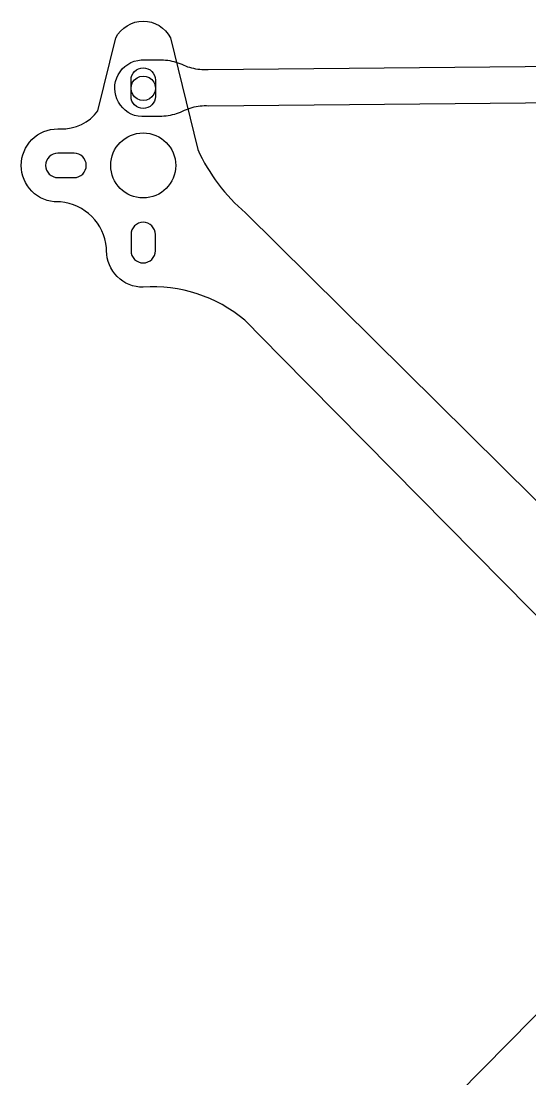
# Model space of a CAD drawing. Header units: millimetres. Extents: x 1594 to 2229, y 1365 to 1792.
# Drawn here: x 1663.2 to 1725.8, y 1662.3 to 1792.5 of the extents above; entities that cross this region are included whole.
import ezdxf

# ---------------------------------------------------------------- set-up
doc = ezdxf.new("R2010")
doc.units = ezdxf.units.MM
doc.layers.add('A-WALL-EXTR', color=3, linetype='Continuous', true_color=0x00ff00)
doc.layers.add('Group#289', color=7, linetype='Continuous')

# ---------------------------------------------------------------- blocks, each defined once
blk = doc.blocks.new('dasdasd')
at = {"color": 3}
for points in [[(1857.9, 1642.76, 0.362435), (1852.21, 1648.41), (1851.9, 1648.41, -0.414214), (1847.4, 1652.91, -0.414214), (1851.9, 1657.41), (1852.21, 1657.41, 0.250703), (1856.84, 1659.64), (1859.03, 1668.59, -0.615814), (1865.76, 1668.6), (1869.12, 1654.85, 0.112783), (1875, 1647.08), (1914.34, 1608.11, 0.229373), (1932.62, 1603.9), (1932.62, 1598.04, 1), (1932.62, 1595.09), (1932.62, 1586.35, 0.478702), (1919.86, 1587.4, -0.201027), (1917.22, 1589.03, 0.155944), (1913.48, 1594.76), (1879.33, 1629.37), (1874.88, 1633.87, 0.19561), (1862.4, 1637.91, -0.414214), (1857.9, 1642.41)], [(2007.34, 1642.76, -0.362435), (2013.02, 1648.41), (2013.34, 1648.41, 0.414214), (2017.84, 1652.91, 0.414214), (2013.34, 1657.41), (2013.02, 1657.41, -0.250703), (2008.39, 1659.64), (2006.2, 1668.59, 0.615814), (1999.48, 1668.6), (1996.12, 1654.85, -0.112783), (1990.23, 1647.08), (1950.89, 1608.11, -0.229373), (1932.62, 1603.9), (1932.62, 1598.04, -1), (1932.62, 1595.09), (1932.62, 1586.35, -0.478702), (1945.37, 1587.4, 0.201027), (1948.02, 1589.03, -0.155944), (1951.76, 1594.76), (1985.91, 1629.37), (1990.35, 1633.87, -0.19561), (2002.84, 1637.91, 0.414214), (2007.34, 1642.41)]]:
    blk.add_lwpolyline(points, format="xyb", close=True, dxfattribs=at)
at = {"layer": 'A-WALL-EXTR', "color": 3, "flags": 128}
for points in [[(1863.9, 1663.41), (1863.9, 1661.41, -1), (1860.9, 1661.41), (1860.9, 1663.41, -1)], [(2001.34, 1663.41), (2001.34, 1661.41, 1), (2004.34, 1661.41), (2004.34, 1663.41, 1)], [(1851.9, 1651.41), (1853.9, 1651.41, 1), (1853.9, 1654.41), (1851.9, 1654.41, 1)], [(2013.34, 1651.41), (2011.34, 1651.41, -1), (2011.34, 1654.41), (2013.34, 1654.41, -1)], [(1863.9, 1642.41), (1863.9, 1644.41, 1), (1860.9, 1644.41), (1860.9, 1642.41, 1)], [(2001.34, 1642.41), (2001.34, 1644.41, -1), (2004.34, 1644.41), (2004.34, 1642.41, -1)]]:
    blk.add_lwpolyline(points, format="xyb", close=True, dxfattribs=at)
at = {"layer": 'A-WALL-EXTR', "color": 3}
for centre, radius in [((1862.4, 1652.91), 4), ((2002.84, 1652.91), 4), ((1917.2, 1598.1), 1.48), ((1948.03, 1598.1), 1.48)]:
    blk.add_circle(centre, radius, dxfattribs=at)

msp = doc.modelspace()

# ---------------------------------------------------------------- linework, layer by layer
at = {"color": 2}
msp.add_lwpolyline([(1738.26, 1782.49), (1686.27, 1782.02), (1686.01, 1782.03), (1685.75, 1782.03), (1685.5, 1782.01), (1685.24, 1781.99), (1684.99, 1781.95), (1684.74, 1781.91), (1684.48, 1781.86), (1684.24, 1781.79), (1683.99, 1781.72), (1683.75, 1781.64), (1683.51, 1781.55), (1683.27, 1781.45), (1683.04, 1781.34), (1682.8, 1781.24), (1682.56, 1781.15), (1682.31, 1781.06), (1682.07, 1780.99), (1681.81, 1780.92), (1681.56, 1780.87), (1681.31, 1780.82), (1681.05, 1780.78), (1680.79, 1780.76), (1680.54, 1780.74), (1680.28, 1780.73), (1678.28, 1780.71), (1678.06, 1780.71), (1677.62, 1780.76), (1677.19, 1780.87), (1676.78, 1781.03), (1676.4, 1781.23), (1676.04, 1781.49), (1675.72, 1781.79), (1675.43, 1782.12), (1675.19, 1782.49), (1675, 1782.89), (1674.86, 1783.31), (1674.78, 1783.74), (1674.75, 1784.17), (1674.77, 1784.61), (1674.85, 1785.05), (1674.98, 1785.47), (1675.16, 1785.86), (1675.4, 1786.24), (1675.67, 1786.58), (1675.99, 1786.88), (1676.34, 1787.14), (1676.73, 1787.36), (1677.13, 1787.52), (1677.56, 1787.64), (1677.99, 1787.7), (1678.21, 1787.7), (1680.21, 1787.72), (1680.47, 1787.71), (1680.73, 1787.7), (1680.99, 1787.68), (1681.25, 1787.65), (1681.5, 1787.61), (1681.76, 1787.55), (1682.01, 1787.49), (1682.26, 1787.42), (1682.5, 1787.34), (1682.74, 1787.25), (1682.98, 1787.15), (1683.22, 1787.05), (1683.46, 1786.95), (1683.7, 1786.86), (1683.94, 1786.79), (1684.19, 1786.72), (1684.44, 1786.66), (1684.69, 1786.61), (1684.95, 1786.57), (1685.2, 1786.54), (1685.46, 1786.52), (1685.71, 1786.51), (1685.97, 1786.51), (1686.22, 1786.52), (1738.22, 1786.99)], dxfattribs=at)
at = {"layer": 'Group#289', "color": 2}
msp.add_lwpolyline([(1678.65, 1782.76), (1678.26, 1782.71), (1677.87, 1782.75), (1677.51, 1782.9), (1677.19, 1783.14), (1676.95, 1783.44), (1676.8, 1783.8), (1676.75, 1784.19), (1676.79, 1784.58), (1676.94, 1784.94), (1677.17, 1785.26), (1677.48, 1785.5), (1677.84, 1785.65), (1678.23, 1785.71), (1678.62, 1785.66), (1678.98, 1785.51), (1679.3, 1785.28), (1679.54, 1784.97), (1679.66, 1784.69), (1679.69, 1784.61), (1679.75, 1784.22), (1679.7, 1783.83), (1679.66, 1783.75), (1679.55, 1783.47), (1679.32, 1783.15), (1679.01, 1782.91)], close=True, dxfattribs=at)

# ---------------------------------------------------------------- block references
msp.add_blockref('dasdasd', (-184.16, 121.8))
at = {"xscale": -1, "rotation": 180}
msp.add_blockref('dasdasd', (-184.16, 3267.72), dxfattribs=at)

doc.saveas('drawing.dxf')
